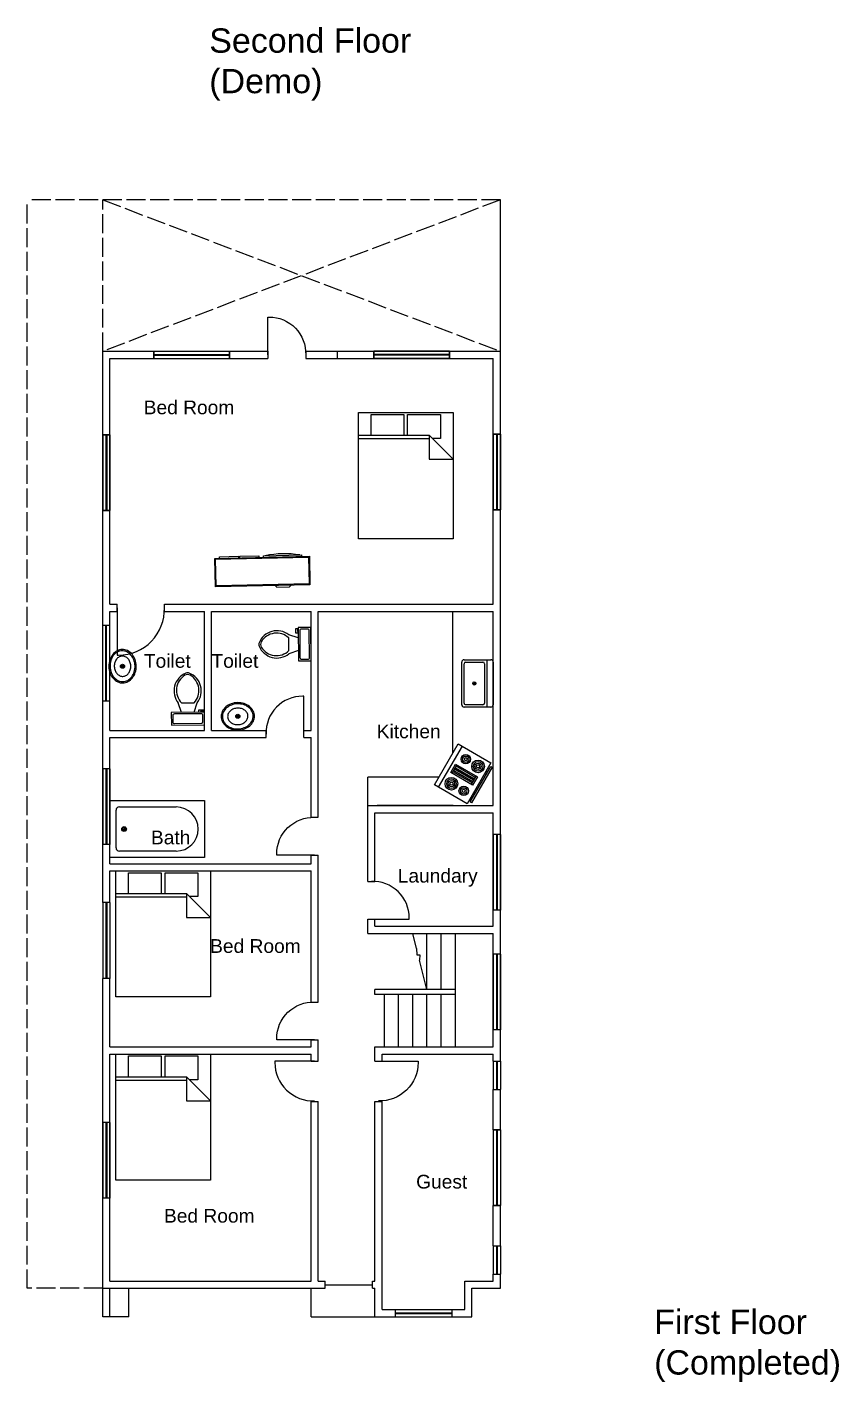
# Model space of a CAD drawing. Header units: inches. Extents: x 128 to 5112, y 389 to 3373.
# Drawn here: x 389 to 903, y 1424 to 2283 of the extents above; entities that cross this region are included whole.
import ezdxf

# ---------------------------------------------------------------- set-up
doc = ezdxf.new("R2010")
doc.units = ezdxf.units.IN
doc.linetypes.add('ACAD_ISO02W100', pattern=[15, 12, -3])
for name, color, linetype in [('2d interior', 11, 'Continuous'), ('2d stair', 104, 'Continuous'), ('door', 10, 'Continuous'), ('wall', 7, 'Continuous'), ('window', 200, 'Continuous')]:
    doc.layers.add(name, color=color, linetype=linetype)
doc.styles.get("Standard").update_dxf_attribs({"font": 'arial.ttf'})

# ---------------------------------------------------------------- blocks, each defined once
blk = doc.blocks.new('Toilet - top')
for p, q in [((-10, -8.5), (-8, -8.5)), ((-10, -9.5), (-10, -8.5)), ((-8, -8.5), (-8, -8)), ((-7, -8), (-7, -9.5)), ((-4, -8), (-6, -14)), ((4, -8), (6, -14)), ((9.5, -6), (9.5, -2)), ((-7, -9.5), (-10, -9.5)), ((4, -14), (-4, -14))]:
    blk.add_line(p, q)
blk.add_lwpolyline([(10.5, -8), (10.5, 0), (-10.5, 0), (-10.5, -8)], close=True)
for points in [[(-9.5, -2), (-9.5, -6)], [(8.5, -1), (-8.5, -1)], [(-8.5, -7), (8.5, -7)]]:
    blk.add_lwpolyline(points)
for centre, radius, start, end in [((-8.62, -1.88), 0.884, 81.8699, 188.1301), ((-8.62, -6.12), 0.884, 171.8699, 278.1301), ((8.62, -1.88), 0.884, 351.8699, 98.1301), ((8.62, -6.12), 0.884, 261.8699, 8.1301), ((3.52, -21.58), 12.17, 141.46911, 247.97143), ((4.2, -21.82), 11.33, 136.36773, 238.94682), ((-3.52, -21.58), 12.17, 292.02843, 38.53071), ((-4.2, -21.82), 11.33, 301.05301, 43.63209), ((0, -27.88), 4, 245.73182, 294.26817), ((0, -29), 4, 254.86053, 285.13947)]:
    blk.add_arc(centre, radius, start, end)
blk = doc.blocks.new('*U33')
at = {"layer": 'door'}
blk.add_lwpolyline([(0, 0), (0, 24), (0.8, 24, -0.424176), (24, 0, 1.034483)], format="xyb", dxfattribs=at)
blk = doc.blocks.new('*U34')
at = {"layer": 'door'}
blk.add_lwpolyline([(0, 0), (0, 24), (0.8, 24, -0.424176), (24, 0, 1.034483)], format="xyb", dxfattribs=at)
blk = doc.blocks.new('*U35')
at = {"layer": 'door'}
blk.add_lwpolyline([(0, 0), (0, 25.17), (-0.84, 25.17, 0.424176), (-25.17, 0, -1.034483)], format="xyb", dxfattribs=at)
blk = doc.blocks.new('*U36')
at = {"layer": 'door'}
blk.add_lwpolyline([(0, 0), (0, 24), (0.8, 24, -0.424176), (24, 0, 1.034483)], format="xyb", dxfattribs=at)
blk = doc.blocks.new('*U37')
at = {"layer": 'door'}
blk.add_lwpolyline([(0, 0), (0, 24), (-0.8, 24, 0.424176), (-24, 0, -1.034483)], format="xyb", dxfattribs=at)
blk = doc.blocks.new('*U38')
at = {"layer": 'door'}
blk.add_lwpolyline([(0, 0), (0, 30), (-1, 30, 0.424176), (-30, 0, -1.034483)], format="xyb", dxfattribs=at)
blk = doc.blocks.new('Bath Tub - 26 x 60 in.')
for p, q in [((9, -17), (9, -19)), ((8, -18), (10, -18))]:
    blk.add_line(p, q)
blk.add_lwpolyline([(0, -36), (0, 0), (60, 0), (60, -36)], close=True)
for points in [[(4, -30), (4, -6)], [(6, -4), (42, -4)], [(42, -32), (6, -32)]]:
    blk.add_lwpolyline(points)
for radius in [1.5, 1]:
    blk.add_circle((9, -18), radius)
for centre, radius, start, end in [((5.75, -5.75), 1.77, 81.8699, 188.1301), ((42, -18), 14, 270, 90), ((5.75, -30.25), 1.77, 171.8699, 278.1301)]:
    blk.add_arc(centre, radius, start, end)
blk = doc.blocks.new('Sink - Oval top')
for p, q in [((-1, 0), (1, 0)), ((0, 1), (0, -1))]:
    blk.add_line(p, q)
at = {"linetype": 'Continuous'}
for points in [[(-12.23, 0.39, 0.117634), (-11.46, -3.36, 0.104469), (-8.88, -6.8, 0.090016), (-5.08, -9.07, 0.08192), (-0.32, -10.02, 0.08192), (4.49, -9.38, 0.090016), (8.42, -7.36, 0.104469), (11.22, -4.09, 0.117634), (12.23, -0.39, 0.117634), (11.46, 3.36, 0.104469), (8.88, 6.8, 0.090016), (5.08, 9.07, 0.08192), (0.32, 10.02, 0.08192), (-4.49, 9.38, 0.090016), (-8.42, 7.36, 0.104469), (-11.22, 4.09, 0.117634)], [(-11.29, 0.16, 0.118622), (-10.52, -3.25, 0.104678), (-8.07, -6.36, 0.089562), (-4.54, -8.37, 0.081185), (-0.13, -9.15, 0.081185), (4.3, -8.49, 0.089562), (7.89, -6.58, 0.104678), (10.42, -3.55, 0.118622), (11.29, -0.16, 0.118622), (10.52, 3.25, 0.104678), (8.07, 6.36, 0.089562), (4.54, 8.37, 0.081185), (0.13, 9.15, 0.081185), (-4.3, 8.49, 0.089562), (-7.89, 6.58, 0.104678), (-10.42, 3.55, 0.118622)], [(-7.42, 0.08, 0.118283), (-6.91, -2.17, 0.104607), (-5.29, -4.21, 0.089718), (-2.97, -5.53, 0.081436), (-0.07, -6.04, 0.081436), (2.84, -5.59, 0.089718), (5.2, -4.33, 0.104607), (6.86, -2.32, 0.118283), (7.42, -0.08, 0.118283), (6.91, 2.17, 0.104607), (5.29, 4.21, 0.089718), (2.97, 5.53, 0.081436), (0.07, 6.04, 0.081436), (-2.84, 5.59, 0.089718), (-5.2, 4.33, 0.104607), (-6.86, 2.32, 0.118283)]]:
    blk.add_lwpolyline(points, format="xyb", close=True, dxfattribs=at)
for radius in [1.5, 1]:
    blk.add_circle((0, 0), radius)
blk = doc.blocks.new('Bed - Queen')
at = {"linetype": 'Continuous'}
for p, q in [((0, -80.00003), (0, 0)), ((0, 0), (59.99999, 0)), ((59.99999, 0), (59.99999, -80.00003)), ((7.99999, -1.2), (28.79998, -1.2)), ((7.99999, -14.4), (7.99999, -1.2)), ((28.79998, -1.2), (28.79998, -14.4)), ((31.19999, -1.2), (51.99999, -1.2)), ((31.19999, -14.4), (31.19999, -1.2)), ((51.99999, -1.2), (51.99999, -16.4)), ((0, -14.4), (44.8, -14.4)), ((44.8, -16.8), (0, -16.8)), ((59.99999, -29.6), (44.8, -14.4)), ((44.8, -14.4), (44.8, -29.6)), ((51.99999, -16.4), (46.79936, -16.4)), ((44.8, -29.6), (59.99999, -29.6)), ((59.99999, -80.00003), (0, -80.00003))]:
    blk.add_line(p, q, dxfattribs=at)
blk = doc.blocks.new('Entertainment Center')
at = {"linetype": 'Continuous'}
for p, q in [((-4, 0), (-5, -1)), ((4, 0), (-4, 0)), ((5, -1), (4, 0)), ((-17, -19), (-17, -1)), ((-17, -1), (43, -1)), ((-16.5, -18.5), (-16.5, -1.5)), ((-16.5, -1.5), (42.5, -1.5)), ((42.5, -1.5), (42.5, -18.5)), ((43, -1), (43, -19)), ((43, -19), (-17, -19)), ((42.5, -18.5), (-16.5, -18.5)), ((-12, -20), (-12, -19)), ((12, -20), (-12, -20)), ((12, -19), (12, -20)), ((15, -20), (15, -19)), ((27, -20), (15, -20)), ((27, -19), (27, -20)), ((28, -20), (28, -19)), ((40, -20), (28, -20)), ((40, -19), (40, -20))]:
    blk.add_line(p, q, dxfattribs=at)
blk.add_arc((0, 40), 61, 259.6111, 280.3889, dxfattribs=at)
blk = doc.blocks.new('Range-Oven - 30 in top')
for p, q in [((0, -3), (30, -3)), ((12, -6), (18, -6)), ((13, -20), (13, -6)), ((14, -6), (14, -20)), ((15, -20), (15, -6)), ((16, -6), (16, -20)), ((17, -20), (17, -6)), ((6, -24), (6, -25)), ((8, -25), (8, -24)), ((18, -20), (12, -20)), ((22, -25), (22, -24)), ((24, -24), (24, -25))]:
    blk.add_line(p, q)
for points in [[(0, -24), (0, 0), (30, 0), (30, -24)], [(12, -21), (12, -5), (18, -5), (18, -21)], [(2, -26), (2, -25), (28, -25), (28, -26)]]:
    blk.add_lwpolyline(points, close=True)
for centre, radius in [((6, -9), 4), ((6, -9), 3), ((6, -9), 2), ((6, -9), 1), ((24, -9), 3), ((24, -9), 2), ((24, -9), 1), ((6, -18), 3), ((6, -18), 2), ((6, -18), 1), ((24, -18), 4), ((24, -18), 3), ((24, -18), 2), ((24, -18), 1)]:
    blk.add_circle(centre, radius)
blk = doc.blocks.new('Sink-single - 30 in top')
blk.add_line((-15, -3.999996), (15, -3.999996))
for points in [[(-13.5, 0), (13.5, 0)], [(-15, -18.499996), (-15, -1.5)], [(-13.5, -17.499996), (-13.5, -6.499996)], [(-12.5, -5.499996), (12.5, -5.499996)], [(13.5, -6.499996), (13.5, -17.499996)], [(15, -1.5), (15, -18.499996)], [(13.5, -19.999996), (-13.5, -19.999996)], [(12.5, -18.499996), (-12.5, -18.499996)]]:
    blk.add_lwpolyline(points)
for radius in [1, 0.5]:
    blk.add_circle((0, -11.999996), radius)
for centre, radius, start, end in [((-13.5, -1.5), 1.5, 90, 180), ((-12.5, -6.499996), 1, 90, 180), ((12.5, -6.499996), 1, 0, 90), ((13.5, -1.5), 1.5, 0, 90), ((-13.5, -18.499996), 1.5, 180, 270), ((-12.5, -17.499996), 1, 180, 270), ((12.5, -17.499996), 1, 270, 0), ((13.5, -18.499996), 1.5, 270, 0)]:
    blk.add_arc(centre, radius, start, end)

msp = doc.modelspace()

# ---------------------------------------------------------------- linework, layer by layer
at = {"layer": '2d stair'}
for p, q in [((635.47, 1699.06), (633.03, 1708.71)), ((642.03, 1673.04), (642.03, 1708.71)), ((651.03, 1673.04), (651.03, 1708.71)), ((660.03, 1673.04), (660.03, 1708.71)), ((635.47, 1699.06), (635.49, 1695.02)), ((635.49, 1695.02), (637.53, 1695.02)), ((637.53, 1695.02), (637.29, 1691.82)), ((642.03, 1673.04), (637.29, 1691.82)), ((660.03, 1673.04), (609.03, 1673.04)), ((609.03, 1670.04), (609.03, 1673.04)), ((660.03, 1670.04), (609.03, 1670.04)), ((615.03, 1636.71), (615.03, 1670.04)), ((624.03, 1636.71), (624.03, 1670.04)), ((633.03, 1636.71), (633.03, 1670.04)), ((642.03, 1636.71), (642.03, 1670.04)), ((651.03, 1636.71), (651.03, 1670.04)), ((660.03, 1670.04), (660.03, 1673.04)), ((660.03, 1636.71), (660.03, 1670.04))]:
    msp.add_line(p, q, dxfattribs=at)
at = {"layer": 'wall', "linetype": 'ACAD_ISO02W100'}
for p, q in [((388.53, 1483.71), (388.53, 2173.71)), ((688.53, 2173.71), (388.53, 2173.71)), ((436.53, 2077.71), (436.53, 2173.71)), ((436.53, 2173.71), (688.53, 2077.71)), ((688.53, 2173.71), (436.53, 2077.71)), ((436.53, 1483.71), (388.53, 1483.71))]:
    msp.add_line(p, q, dxfattribs=at)
at = {"layer": 'wall'}
for p, q in [((688.53, 2077.71), (688.53, 2173.71)), ((436.53, 1728.21), (436.53, 2077.71)), ((436.53, 2077.71), (541.13, 2077.71)), ((441.03, 1917.34), (441.03, 2073.21)), ((441.03, 2073.21), (516.78, 2073.21)), ((516.78, 2073.21), (541.13, 2073.21)), ((541.13, 2077.71), (541.13, 2073.21)), ((565.13, 2077.71), (688.53, 2077.71)), ((565.13, 2077.71), (565.13, 2073.21)), ((565.13, 2073.21), (684.03, 2073.21)), ((585.03, 2077.71), (585.03, 2073.21)), ((684.03, 1917.34), (684.03, 2073.21)), ((688.53, 1627.71), (688.53, 2077.71)), ((436.53, 2024.73), (436.53, 2050.23)), ((441.03, 2024.73), (441.03, 2050.23)), ((684.03, 1981), (684.03, 2006.5)), ((688.53, 1981), (688.53, 2006.5)), ((436.53, 1951.23), (436.53, 1976.73)), ((441.03, 1951.23), (441.03, 1976.73)), ((684.03, 1917.34), (684.03, 1933)), ((688.53, 1907.5), (688.53, 1933)), ((441.03, 1917.34), (445.53, 1917.34)), ((445.53, 1912.84), (445.53, 1917.34)), ((475.53, 1912.84), (475.53, 1917.34)), ((475.53, 1917.34), (684.03, 1917.34)), ((441.03, 1912.84), (445.53, 1912.84)), ((441.03, 1837.36), (441.03, 1912.84)), ((475.53, 1912.84), (501.03, 1912.84)), ((501.03, 1837.36), (501.03, 1912.84)), ((505.53, 1837.36), (505.53, 1912.84)), ((505.53, 1912.84), (568.53, 1912.84)), ((568.53, 1837.36), (568.53, 1912.84)), ((573.03, 1782.3), (573.03, 1912.84)), ((573.03, 1912.84), (684.03, 1912.84)), ((658.26, 1912.84), (658.26, 1822.74)), ((684.03, 1837.71), (684.03, 1912.84)), ((684.03, 1907.5), (684.03, 1912.84)), ((684.03, 1789.71), (684.03, 1889.5)), ((441.03, 1837.36), (501.03, 1837.36)), ((441.03, 1752.9), (441.03, 1832.86)), ((441.03, 1813.04), (441.03, 1832.86)), ((441.03, 1832.86), (540.03, 1832.86)), ((505.53, 1837.36), (540.03, 1837.36)), ((540.03, 1832.86), (540.03, 1837.36)), ((564.03, 1832.86), (564.03, 1837.36)), ((564.03, 1837.36), (568.53, 1837.36)), ((564.03, 1832.86), (568.53, 1832.86)), ((568.53, 1782.3), (568.53, 1832.86)), ((604.53, 1741.71), (604.53, 1807.71)), ((610.53, 1807.71), (604.53, 1807.71)), ((649.52, 1807.71), (610.53, 1807.71)), ((604.53, 1789.71), (684.03, 1789.71)), ((658.53, 1789.71), (610.53, 1789.71)), ((658.53, 1789.71), (684.03, 1789.79)), ((568.53, 1782.3), (573.03, 1782.3)), ((609.03, 1785.21), (684.03, 1785.21)), ((609.03, 1741.71), (609.03, 1785.21)), ((684.03, 1713.21), (684.03, 1785.21)), ((441.03, 1752.9), (441.03, 1765.04)), ((441.03, 1752.9), (568.53, 1752.9)), ((568.53, 1752.9), (568.53, 1758.3)), ((568.53, 1758.3), (573.03, 1758.3)), ((573.03, 1665.21), (573.03, 1758.3)), ((441.03, 1728.21), (441.03, 1748.4)), ((441.03, 1744.71), (441.03, 1748.4)), ((441.03, 1748.4), (568.53, 1748.4)), ((568.53, 1665.21), (568.53, 1748.4)), ((604.53, 1741.71), (609.03, 1741.71)), ((604.53, 1708.71), (604.53, 1717.71)), ((604.53, 1717.71), (609.03, 1717.71)), ((609.03, 1713.21), (609.03, 1717.71)), ((609.03, 1713.21), (684.03, 1713.21)), ((604.53, 1708.71), (684.03, 1708.71)), ((684.03, 1636.71), (684.03, 1708.71)), ((436.53, 1483.71), (436.53, 1680.21)), ((441.03, 1636.71), (441.03, 1680.21)), ((568.53, 1665.21), (573.03, 1665.21)), ((568.53, 1636.71), (568.53, 1641.21)), ((568.53, 1641.21), (573.03, 1641.21)), ((573.03, 1627.71), (573.03, 1641.21)), ((441.03, 1636.71), (568.53, 1636.71)), ((441.03, 1488.21), (441.03, 1632.21)), ((441.03, 1632.21), (568.53, 1632.21)), ((568.53, 1627.71), (568.53, 1632.21)), ((609.03, 1636.71), (684.03, 1636.71)), ((609.03, 1627.71), (609.03, 1636.71)), ((613.53, 1632.21), (684.03, 1632.21)), ((613.53, 1627.71), (613.53, 1632.21)), ((684.03, 1627.71), (684.03, 1632.21)), ((568.53, 1627.71), (573.03, 1627.71)), ((609.03, 1627.71), (613.53, 1627.71)), ((684.03, 1627.71), (688.53, 1627.71)), ((684.03, 1627.71), (688.53, 1627.71)), ((684.03, 1609.71), (688.53, 1609.71)), ((684.03, 1584.21), (684.03, 1609.71)), ((684.03, 1609.71), (688.53, 1609.71)), ((688.53, 1584.21), (688.53, 1609.71)), ((568.53, 1488.21), (568.53, 1602.21)), ((568.53, 1602.21), (573.03, 1602.21)), ((573.03, 1488.21), (573.03, 1602.21)), ((609.03, 1602.21), (613.53, 1602.21)), ((609.03, 1488.21), (609.03, 1602.21)), ((613.53, 1470.21), (613.53, 1602.57)), ((684.03, 1510.71), (684.03, 1536.21)), ((688.53, 1510.71), (688.53, 1536.21)), ((684.03, 1510.71), (688.53, 1510.71)), ((441.03, 1488.21), (568.53, 1488.21)), ((573.03, 1488.21), (577.53, 1488.21)), ((577.53, 1483.71), (577.53, 1488.21)), ((577.53, 1485.96), (607.53, 1485.96)), ((607.53, 1483.71), (607.53, 1488.21)), ((607.53, 1488.21), (609.03, 1488.21)), ((666.03, 1488.21), (684.03, 1488.21)), ((666.03, 1470.21), (666.03, 1488.21)), ((684.03, 1488.21), (684.03, 1492.71)), ((684.03, 1492.71), (688.53, 1492.71)), ((688.53, 1483.71), (688.53, 1492.71)), ((436.53, 1483.71), (573.03, 1483.71)), ((436.53, 1465.71), (436.53, 1483.71)), ((441.03, 1465.71), (441.03, 1483.71)), ((453.03, 1465.71), (453.03, 1483.71)), ((568.53, 1465.71), (568.53, 1483.71)), ((573.03, 1483.71), (577.53, 1483.71)), ((607.53, 1483.71), (609.03, 1483.71)), ((609.03, 1465.71), (609.03, 1483.71)), ((670.53, 1483.71), (688.53, 1483.71)), ((670.53, 1465.71), (670.53, 1483.71)), ((613.53, 1470.21), (621.78, 1470.21)), ((657.78, 1470.21), (666.03, 1470.21)), ((453.03, 1465.71), (436.53, 1465.71)), ((568.53, 1465.71), (573.03, 1465.71)), ((573.03, 1465.71), (621.78, 1465.71)), ((657.78, 1465.71), (670.53, 1465.71))]:
    msp.add_line(p, q, dxfattribs=at)
at = {"layer": 'window'}
for p, q in [((468.78, 2073.21), (468.78, 2077.71)), ((468.78, 2077.71), (468.78, 2073.21)), ((468.78, 2077.71), (516.78, 2077.71)), ((468.78, 2075.71), (516.78, 2075.71)), ((468.78, 2075.21), (516.78, 2075.21)), ((468.78, 2073.21), (516.78, 2073.21)), ((516.78, 2073.21), (516.78, 2077.71)), ((516.78, 2073.21), (516.78, 2077.71)), ((516.78, 2073.21), (516.78, 2077.71)), ((516.78, 2077.71), (516.78, 2073.21)), ((608.28, 2073.21), (608.28, 2077.71)), ((608.28, 2073.21), (608.28, 2077.71)), ((608.28, 2073.21), (608.28, 2077.71)), ((608.28, 2077.71), (608.28, 2073.21)), ((656.28, 2077.71), (608.28, 2077.71)), ((656.28, 2075.71), (608.28, 2075.71)), ((656.28, 2075.21), (608.28, 2075.21)), ((656.28, 2073.21), (608.28, 2073.21)), ((656.28, 2073.21), (656.28, 2077.71)), ((656.28, 2077.71), (656.28, 2073.21)), ((436.53, 2024.73), (441.03, 2024.73)), ((441.03, 2024.73), (436.53, 2024.73)), ((436.53, 2024.73), (436.53, 1976.73)), ((438.53, 2024.73), (438.53, 1976.73)), ((439.03, 2024.73), (439.03, 1976.73)), ((441.03, 2024.73), (441.03, 1976.73)), ((684.03, 2025.21), (688.53, 2025.21)), ((688.53, 2025.21), (684.03, 2025.21)), ((684.03, 2025.21), (684.03, 1977.21)), ((686.03, 2025.21), (686.03, 1977.21)), ((686.53, 2025.21), (686.53, 1977.21)), ((688.53, 2025.21), (688.53, 1977.21)), ((436.53, 1976.73), (441.03, 1976.73)), ((436.53, 1976.73), (441.03, 1976.73)), ((436.53, 1976.73), (441.03, 1976.73)), ((441.03, 1976.73), (436.53, 1976.73)), ((684.03, 1977.21), (688.53, 1977.21)), ((684.03, 1977.21), (688.53, 1977.21)), ((684.03, 1977.21), (688.53, 1977.21)), ((688.53, 1977.21), (684.03, 1977.21)), ((440.76, 1903.85), (436.26, 1903.85)), ((436.26, 1903.85), (436.26, 1855.85)), ((438.26, 1903.85), (438.26, 1855.85)), ((438.76, 1903.85), (438.76, 1855.85)), ((440.76, 1903.85), (440.76, 1855.85)), ((440.76, 1855.85), (436.26, 1855.85)), ((441.03, 1813.04), (436.53, 1813.04)), ((436.53, 1813.04), (436.53, 1765.04)), ((438.53, 1813.04), (438.53, 1765.04)), ((439.03, 1813.04), (439.03, 1765.04)), ((441.03, 1813.04), (441.03, 1765.04)), ((688.53, 1771.39), (684.03, 1771.39)), ((684.03, 1771.39), (684.03, 1723.39)), ((686.03, 1771.39), (686.03, 1723.39)), ((686.53, 1771.39), (686.53, 1723.39)), ((688.53, 1771.39), (688.53, 1723.39)), ((441.03, 1765.04), (436.53, 1765.04)), ((441.03, 1728.21), (436.53, 1728.21)), ((436.53, 1728.21), (436.53, 1680.21)), ((438.53, 1728.21), (438.53, 1680.21)), ((439.03, 1728.21), (439.03, 1680.21)), ((441.03, 1728.21), (441.03, 1680.21)), ((688.53, 1723.39), (684.03, 1723.39)), ((688.53, 1695.54), (684.03, 1695.54)), ((684.03, 1695.54), (684.03, 1647.54)), ((686.03, 1695.54), (686.03, 1647.54)), ((686.53, 1695.54), (686.53, 1647.54)), ((688.53, 1695.54), (688.53, 1647.54)), ((441.03, 1680.21), (436.53, 1680.21)), ((688.53, 1647.54), (684.03, 1647.54)), ((684.03, 1627.71), (684.03, 1609.71)), ((686.03, 1627.71), (686.03, 1609.71)), ((686.53, 1627.71), (686.53, 1609.71)), ((688.53, 1627.71), (688.53, 1609.71)), ((441.03, 1588.82), (436.53, 1588.82)), ((436.53, 1588.82), (436.53, 1540.82)), ((438.53, 1588.82), (438.53, 1540.82)), ((439.03, 1588.82), (439.03, 1540.82)), ((441.03, 1588.82), (441.03, 1540.82)), ((684.03, 1584.21), (688.53, 1584.21)), ((688.53, 1584.21), (684.03, 1584.21)), ((684.03, 1584.21), (684.03, 1536.21)), ((686.03, 1584.21), (686.03, 1536.21)), ((686.53, 1584.21), (686.53, 1536.21)), ((688.53, 1584.21), (688.53, 1536.21)), ((441.03, 1540.82), (436.53, 1540.82)), ((684.03, 1536.21), (688.53, 1536.21)), ((684.03, 1536.21), (688.53, 1536.21)), ((684.03, 1536.21), (688.53, 1536.21)), ((688.53, 1536.21), (684.03, 1536.21)), ((684.03, 1510.71), (684.03, 1492.71)), ((686.03, 1510.71), (686.03, 1492.71)), ((686.53, 1510.71), (686.53, 1492.71)), ((688.53, 1510.71), (688.53, 1492.71)), ((621.78, 1470.21), (621.78, 1465.71)), ((621.78, 1470.21), (657.78, 1470.21)), ((657.78, 1470.21), (657.78, 1465.71)), ((621.78, 1468.21), (657.78, 1468.21)), ((621.78, 1467.71), (657.78, 1467.71)), ((621.78, 1465.71), (657.78, 1465.71))]:
    msp.add_line(p, q, dxfattribs=at)

# ---------------------------------------------------------------- block references
at = {"layer": '2d interior'}
for name, p in [('Bed - Queen', (598.54, 2038.93)), ('Bath Tub - 26 x 60 in.', (441.03, 1792.88)), ('Bed - Queen', (444.78, 1748.4)), ('Bed - Queen', (444.78, 1632.21))]:
    msp.add_blockref(name, p, dxfattribs=at)
for name, p, rotation in [('Entertainment Center', (550.89, 1928.39), 181.2817015603089), ('Toilet - top', (568.46, 1892.09), 270.3940701616646), ('Sink-single - 30 in top', (684.03, 1867.17), 270), ('Toilet - top', (490.48, 1840.86), 180.3940701616646), ('Range-Oven - 30 in top', (646.74, 1802.98), 59.66288642447083)]:
    msp.add_blockref(name, p, dxfattribs=dict(at, rotation=rotation))
for p, xscale, yscale, zscale, rotation in [((449.04, 1878.08, -526.08), 0.8659312197191003, 0.8659312197191003, 0.8659312197191003, 92.79281618680676), ((522.09, 1846.3), 0.8659312197191005, 0.8659312197191005, 0.8659312197191005, 182.7928161868067)]:
    msp.add_blockref('Sink - Oval top', p, dxfattribs=dict(at, xscale=xscale, yscale=yscale, zscale=zscale, rotation=rotation))
at = {"layer": 'door'}
msp.add_blockref('*U33', (541.13, 2075.46), dxfattribs=at)
at = {"layer": 'door', "rotation": 180}
msp.add_blockref('*U38', (445.53, 1915.09), dxfattribs=at)
at = {"layer": 'wall'}
msp.add_blockref('*U37', (564.03, 1835.11), dxfattribs=at)
for name, p, rotation in [('*U34', (570.78, 1758.3), 90), ('*U34', (570.78, 1641.21), 90), ('*U35', (570.78, 1627.71), 90), ('*U35', (570.78, 1627.71), 90.00000000000001)]:
    msp.add_blockref(name, p, dxfattribs=dict(at, rotation=rotation))
at = {"layer": 'wall', "xscale": -1, "rotation": 270}
for name, p in [('*U36', (606.78, 1717.71)), ('*U35', (611.28, 1627.71))]:
    msp.add_blockref(name, p, dxfattribs=at)
at = {"layer": 'wall', "extrusion": (4.44089e-16, 0, -1), "xscale": -1, "rotation": 270}
msp.add_blockref('*U35', (-570.78, 1627.71), dxfattribs=at)

# ---------------------------------------------------------------- texts
at = {"layer": '2d interior'}
for s, p in [('Bed Room', (462.46, 2037.82)), ('Toilet', (462.56, 1877.1)), ('Toilet', (505.42, 1877.1)), ('Kitchen', (610.19, 1832.43)), ('Bath', (467.04, 1765.17, 955.88)), ('Laundary', (623.5, 1740.93)), ('Bed Room', (504.56, 1696.36)), ('Guest', (635.15, 1546.97)), ('Bed Room', (475.31, 1525.36))]:
    msp.add_text(s, height=8.698, dxfattribs=at).set_placement(p)
at = {"layer": 'wall', "char_height": 15.4111, "width": 161.032, "attachment_point": 1}
for s, insert in [('Second Floor \\P(Demo)', (504, 2282.43, -331.57)), ('First Floor \\P(Completed)', (786.04, 1470.13, -5898.22))]:
    msp.add_mtext(s, dxfattribs=dict(at, insert=insert))

doc.saveas('drawing.dxf')
